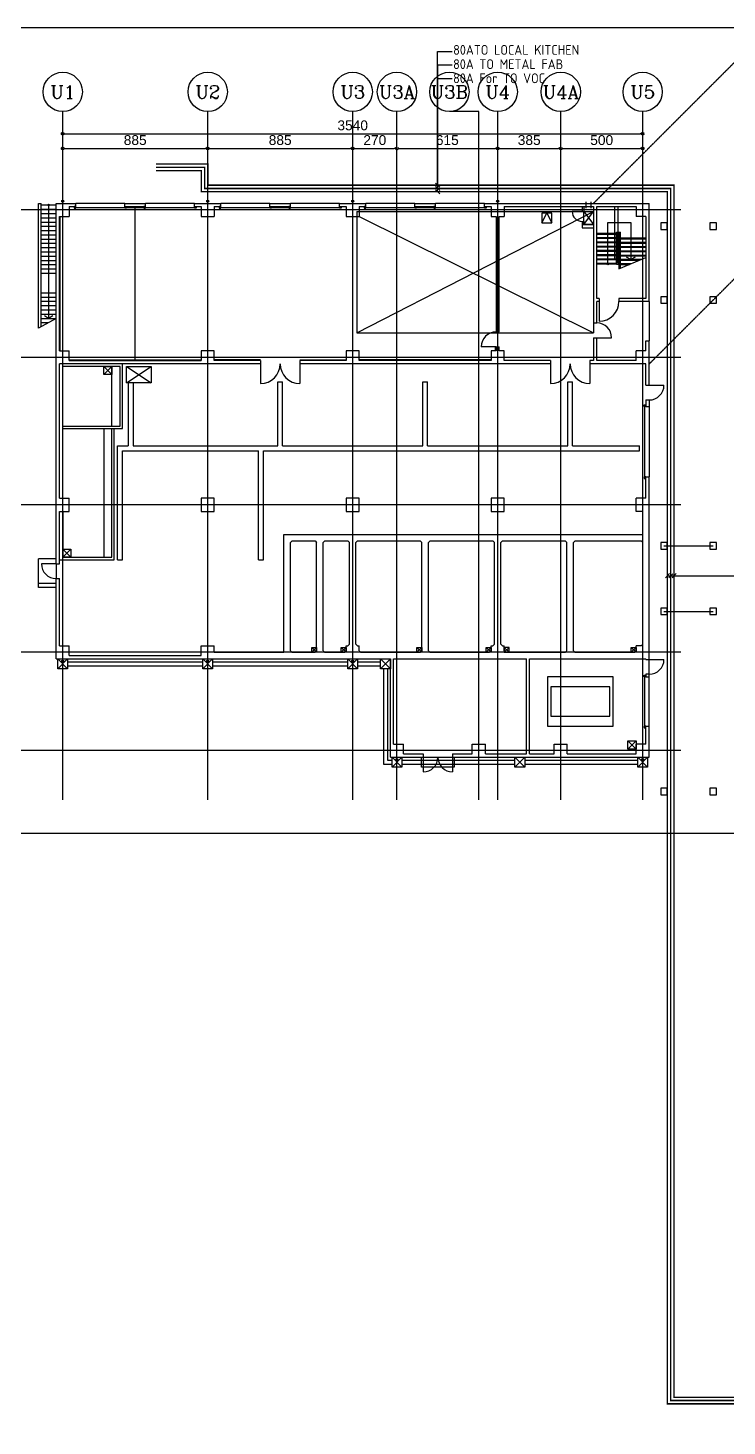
# Model space of a CAD drawing. Header units: millimetres. Extents: x -21841 to 195597, y -1659 to 112111.
# Drawn here: x -5372 to -1105, y 9328 to 17860 of the extents above; entities that cross this region are included whole.
import ezdxf
from ezdxf.enums import TextEntityAlignment as Align

# ---------------------------------------------------------------- set-up
doc = ezdxf.new("R2010")
doc.units = ezdxf.units.MM
doc.linetypes.add('X-CUB1-L10$0$COL-CEN-LIN', pattern=[3.25, 2.5, -0.25, 0.25, -0.25])
doc.linetypes.add('X-CUB1-L10$0$HIDDEN', pattern=[0.4, 0.3, -0.1])
for name, color, linetype in [('0-FMCS', 6, 'Continuous'), ('188K-SM-07-F10-MECH-Nature Gas-Y2257103$0$0-NG', 1, 'Continuous'), ('188K-SM-07-F10-MECH-Nature Gas-Y2257103$0$PV-TXT', 7, 'Continuous'), ('X-CUB1-L10$0$0-MC', 8, 'Continuous'), ('X-CUB1-L10$0$0-NC', 8, 'Continuous'), ('X-CUB1-L10$0$A-BLOCK', 8, 'Continuous'), ('X-CUB1-L10$0$ASP_8', 8, 'Continuous'), ('X-CUB1-L10$0$CCL', 8, 'X-CUB1-L10$0$COL-CEN-LIN'), ('X-CUB1-L10$0$HID(UP)', 8, 'X-CUB1-L10$0$HIDDEN')]:
    doc.layers.add(name, color=color, linetype=linetype)
doc.styles.add('188K-SM-07-F10-MECH-Nature Gas-Y2257103$0$Standard', font='arial.ttf')
doc.styles.add('188K-SM-07-F10-MECH-Nature Gas-Y2257103$0$XFM7P20PV-200K$0$aa-txt', font='isocp.shx', dxfattribs={"bigfont": 'chineset'})
doc.styles.add('X-CUB1-L10$0$COL-NUM', font='romanc')
doc.styles.add('X-CUB1-L10$0$DIM', font='', dxfattribs={"width": 0.8})
doc.styles.add('X-CUB1-L10$0$Gen-Text', font='arial.ttf', dxfattribs={"height": 2.5})
doc.styles.get('X-CUB1-L10$0$DIM').set_extended_font_data('MingLiU')
doc.dimstyles.new('188K-SM-07-F10-MECH-Nature Gas-Y2257103$0$ISO-25', dxfattribs={"dimtxt": 2.5, "dimasz": 2.5, "dimexe": 1.25, "dimexo": 0.625, "dimtad": 1, "dimtxsty": '188K-SM-07-F10-MECH-Nature Gas-Y2257103$0$Standard', "dimcen": 2.5, "dimadec": 0, "dimazin": 0, "dimtfac": 1, "dimtmove": 0, "dimatfit": 3, "dimfxl": 1, "dimarcsym": 0})
doc.dimstyles.new('X-CUB1-L10$0$CIRL', dxfattribs={"dimtxt": 50, "dimasz": 25, "dimexe": 16, "dimexo": 0, "dimgap": 6, "dimtad": 1, "dimdsep": 46, "dimtxsty": 'X-CUB1-L10$0$DIM', "dimblk": 'X-CUB1-L10$0$_DotBlank', "dimcen": 10, "dimdle": 16, "dimclrd": 256, "dimclre": 256, "dimclrt": 6, "dimadec": 0, "dimazin": 0, "dimtfac": 1, "dimtix": 1, "dimtmove": 2, "dimatfit": 3, "dimldrblk": 'X-CUB1-L10$0$ARROW', "dimfxl": 1, "dimtolj": 1, "dimtzin": 0, "dimarcsym": 0})

# ---------------------------------------------------------------- blocks, each defined once
blk = doc.blocks.new('188K-SM-07-F10-MECH-Nature Gas-Y2257103$0$_Oblique')
at = {"color": 0, "linetype": 'ByBlock', "lineweight": -2}
blk.add_line((-0.5, -0.5), (0.5, 0.5), dxfattribs=at)
blk = doc.blocks.new('X-CUB1-L10$0$cn-y')
at = {"layer": 'X-CUB1-L10$0$0-MC'}
blk.add_circle((-50, 0), 50, dxfattribs=at)
at = {"layer": 'X-CUB1-L10$0$0-NC', "style": 'X-CUB1-L10$0$COL-NUM'}
blk.add_attdef('GRID-Y', text='', height=50, dxfattribs=at).set_placement((-50, 0), align=Align.MIDDLE_CENTER)
blk = doc.blocks.new('X-CUB1-L10$0$_DotBlank')
at = {"color": 0, "linetype": 'ByBlock', "lineweight": -2}
blk.add_line((-0.5, 0), (-1, 0), dxfattribs=at)
blk.add_circle((0, 0), 0.5, dxfattribs=at)
blk = doc.blocks.new('*D716')
at = {"layer": 'DEFPOINTS', "color": 0, "transparency": 16777216}
for p in [(-1552.9, 17215), (-5092.9, 17125), (-1552.9, 17125)]:
    blk.add_point(p, dxfattribs=at)
at = {"layer": 'X-CUB1-L10$0$CCL', "lineweight": -2, "transparency": 16777216}
for p, q in [((-5092.9, 17125), (-5092.9, 17235)), ((-1552.9, 17125), (-1552.9, 17235)), ((-5076.9, 17215), (-1568.9, 17215))]:
    blk.add_line(p, q, dxfattribs=at)
at = {"layer": 'X-CUB1-L10$0$CCL', "lineweight": -2, "transparency": 16777216, "xscale": 16, "yscale": 16, "zscale": 16, "rotation": 180}
blk.add_blockref('X-CUB1-L10$0$_DotBlank', (-5092.9, 17215), dxfattribs=at)
at = {"layer": 'X-CUB1-L10$0$CCL', "lineweight": -2, "transparency": 16777216, "xscale": 16, "yscale": 16, "zscale": 16}
blk.add_blockref('X-CUB1-L10$0$_DotBlank', (-1552.9, 17215), dxfattribs=at)
at = {"layer": 'X-CUB1-L10$0$CCL', "color": 6, "transparency": 16777216, "insert": (-3322.9, 17265.7), "char_height": 2.5, "attachment_point": 5, "style": 'X-CUB1-L10$0$Gen-Text'}
blk.add_mtext('\\A1;{\\H24x;3540}', dxfattribs=at)
blk = doc.blocks.new('X-CUB1-L10$0$ARROW')
at = {"color": 3}
blk.add_solid([(0, 0), (-2.4, -0.4), (-2.4, 0.4)], dxfattribs=at)
blk = doc.blocks.new('*D717')
at = {"layer": 'DEFPOINTS', "color": 0, "transparency": 16777216}
for p in [(-4207.9, 17125), (-5092.9, 17035), (-4207.9, 17035)]:
    blk.add_point(p, dxfattribs=at)
at = {"layer": 'X-CUB1-L10$0$CCL', "lineweight": -2, "transparency": 16777216}
for p, q in [((-5092.9, 17035), (-5092.9, 17145)), ((-5076.9, 17125), (-4223.9, 17125)), ((-4207.9, 17035), (-4207.9, 17145))]:
    blk.add_line(p, q, dxfattribs=at)
at = {"layer": 'X-CUB1-L10$0$CCL', "lineweight": -2, "transparency": 16777216, "xscale": 16, "yscale": 16, "zscale": 16, "rotation": 180}
blk.add_blockref('X-CUB1-L10$0$_DotBlank', (-5092.9, 17125), dxfattribs=at)
at = {"layer": 'X-CUB1-L10$0$CCL', "lineweight": -2, "transparency": 16777216, "xscale": 16, "yscale": 16, "zscale": 16}
blk.add_blockref('X-CUB1-L10$0$_DotBlank', (-4207.9, 17125), dxfattribs=at)
at = {"layer": 'X-CUB1-L10$0$CCL', "color": 6, "transparency": 16777216, "insert": (-4650.4, 17175.6), "char_height": 2.5, "attachment_point": 5, "style": 'X-CUB1-L10$0$Gen-Text'}
blk.add_mtext('\\A1;{\\H24x;885}', dxfattribs=at)
blk = doc.blocks.new('*D718')
at = {"layer": 'DEFPOINTS', "color": 0, "transparency": 16777216}
for p in [(-3322.9, 17125), (-4207.9, 17035), (-3322.9, 17035)]:
    blk.add_point(p, dxfattribs=at)
at = {"layer": 'X-CUB1-L10$0$CCL', "lineweight": -2, "transparency": 16777216}
for p, q in [((-4207.9, 17035), (-4207.9, 17145)), ((-4191.9, 17125), (-3338.9, 17125)), ((-3322.9, 17035), (-3322.9, 17145))]:
    blk.add_line(p, q, dxfattribs=at)
at = {"layer": 'X-CUB1-L10$0$CCL', "lineweight": -2, "transparency": 16777216, "xscale": 16, "yscale": 16, "zscale": 16, "rotation": 180}
blk.add_blockref('X-CUB1-L10$0$_DotBlank', (-4207.9, 17125), dxfattribs=at)
at = {"layer": 'X-CUB1-L10$0$CCL', "lineweight": -2, "transparency": 16777216, "xscale": 16, "yscale": 16, "zscale": 16}
blk.add_blockref('X-CUB1-L10$0$_DotBlank', (-3322.9, 17125), dxfattribs=at)
at = {"layer": 'X-CUB1-L10$0$CCL', "color": 6, "transparency": 16777216, "insert": (-3765.4, 17175.6), "char_height": 2.5, "attachment_point": 5, "style": 'X-CUB1-L10$0$Gen-Text'}
blk.add_mtext('\\A1;{\\H24x;885}', dxfattribs=at)
blk = doc.blocks.new('*D719')
at = {"layer": 'DEFPOINTS', "color": 0, "transparency": 16777216}
for p in [(-3052.9, 17125), (-3322.9, 17035), (-3052.9, 17035)]:
    blk.add_point(p, dxfattribs=at)
at = {"layer": 'X-CUB1-L10$0$CCL', "lineweight": -2, "transparency": 16777216}
for p, q in [((-3322.9, 17035), (-3322.9, 17145)), ((-3306.9, 17125), (-3068.9, 17125)), ((-3052.9, 17035), (-3052.9, 17145))]:
    blk.add_line(p, q, dxfattribs=at)
at = {"layer": 'X-CUB1-L10$0$CCL', "lineweight": -2, "transparency": 16777216, "xscale": 16, "yscale": 16, "zscale": 16, "rotation": 180}
blk.add_blockref('X-CUB1-L10$0$_DotBlank', (-3322.9, 17125), dxfattribs=at)
at = {"layer": 'X-CUB1-L10$0$CCL', "lineweight": -2, "transparency": 16777216, "xscale": 16, "yscale": 16, "zscale": 16}
blk.add_blockref('X-CUB1-L10$0$_DotBlank', (-3052.9, 17125), dxfattribs=at)
at = {"layer": 'X-CUB1-L10$0$CCL', "color": 6, "transparency": 16777216, "insert": (-3187.9, 17175.6), "char_height": 2.5, "attachment_point": 5, "style": 'X-CUB1-L10$0$Gen-Text'}
blk.add_mtext('\\A1;{\\H24x;270}', dxfattribs=at)
blk = doc.blocks.new('*D720')
at = {"layer": 'DEFPOINTS', "color": 0, "transparency": 16777216}
for p in [(-2052.9, 17125), (-2437.9, 17035), (-2052.9, 17035)]:
    blk.add_point(p, dxfattribs=at)
at = {"layer": 'X-CUB1-L10$0$CCL', "lineweight": -2, "transparency": 16777216}
for p, q in [((-2437.9, 17035), (-2437.9, 17145)), ((-2421.9, 17125), (-2068.9, 17125)), ((-2052.9, 17035), (-2052.9, 17145))]:
    blk.add_line(p, q, dxfattribs=at)
at = {"layer": 'X-CUB1-L10$0$CCL', "lineweight": -2, "transparency": 16777216, "xscale": 16, "yscale": 16, "zscale": 16, "rotation": 180}
blk.add_blockref('X-CUB1-L10$0$_DotBlank', (-2437.9, 17125), dxfattribs=at)
at = {"layer": 'X-CUB1-L10$0$CCL', "lineweight": -2, "transparency": 16777216, "xscale": 16, "yscale": 16, "zscale": 16}
blk.add_blockref('X-CUB1-L10$0$_DotBlank', (-2052.9, 17125), dxfattribs=at)
at = {"layer": 'X-CUB1-L10$0$CCL', "color": 6, "transparency": 16777216, "insert": (-2245.4, 17175.7), "char_height": 2.5, "attachment_point": 5, "style": 'X-CUB1-L10$0$Gen-Text'}
blk.add_mtext('\\A1;{\\H24x;385}', dxfattribs=at)
blk = doc.blocks.new('*D721')
at = {"layer": 'DEFPOINTS', "color": 0, "transparency": 16777216}
for p in [(-2437.9, 17125), (-3052.9, 17035), (-2437.9, 17035)]:
    blk.add_point(p, dxfattribs=at)
at = {"layer": 'X-CUB1-L10$0$CCL', "lineweight": -2, "transparency": 16777216}
for p, q in [((-3052.9, 17035), (-3052.9, 17145)), ((-3036.9, 17125), (-2453.9, 17125)), ((-2437.9, 17035), (-2437.9, 17145))]:
    blk.add_line(p, q, dxfattribs=at)
at = {"layer": 'X-CUB1-L10$0$CCL', "lineweight": -2, "transparency": 16777216, "xscale": 16, "yscale": 16, "zscale": 16, "rotation": 180}
blk.add_blockref('X-CUB1-L10$0$_DotBlank', (-3052.9, 17125), dxfattribs=at)
at = {"layer": 'X-CUB1-L10$0$CCL', "lineweight": -2, "transparency": 16777216, "xscale": 16, "yscale": 16, "zscale": 16}
blk.add_blockref('X-CUB1-L10$0$_DotBlank', (-2437.9, 17125), dxfattribs=at)
at = {"layer": 'X-CUB1-L10$0$CCL', "color": 6, "transparency": 16777216, "insert": (-2745.4, 17175.6), "char_height": 2.5, "attachment_point": 5, "style": 'X-CUB1-L10$0$Gen-Text'}
blk.add_mtext('\\A1;{\\H24x;615}', dxfattribs=at)
blk = doc.blocks.new('*D722')
at = {"layer": 'DEFPOINTS', "color": 0, "transparency": 16777216}
for p in [(-1552.9, 17125), (-2052.9, 17035), (-1552.9, 17035)]:
    blk.add_point(p, dxfattribs=at)
at = {"layer": 'X-CUB1-L10$0$CCL', "lineweight": -2, "transparency": 16777216}
for p, q in [((-2052.9, 17035), (-2052.9, 17145)), ((-2036.9, 17125), (-1568.9, 17125)), ((-1552.9, 17035), (-1552.9, 17145))]:
    blk.add_line(p, q, dxfattribs=at)
at = {"layer": 'X-CUB1-L10$0$CCL', "lineweight": -2, "transparency": 16777216, "xscale": 16, "yscale": 16, "zscale": 16, "rotation": 180}
blk.add_blockref('X-CUB1-L10$0$_DotBlank', (-2052.9, 17125), dxfattribs=at)
at = {"layer": 'X-CUB1-L10$0$CCL', "lineweight": -2, "transparency": 16777216, "xscale": 16, "yscale": 16, "zscale": 16}
blk.add_blockref('X-CUB1-L10$0$_DotBlank', (-1552.9, 17125), dxfattribs=at)
at = {"layer": 'X-CUB1-L10$0$CCL', "color": 6, "transparency": 16777216, "insert": (-1802.9, 17175.6), "char_height": 2.5, "attachment_point": 5, "style": 'X-CUB1-L10$0$Gen-Text'}
blk.add_mtext('\\A1;{\\H24x;500}', dxfattribs=at)
blk = doc.blocks.new('188K-SM-07-F10-MECH-Nature Gas-Y2257103')
at = {"layer": '188K-SM-07-F10-MECH-Nature Gas-Y2257103$0$0-NG', "const_width": 8.9}
for points in [[(-4590.6, 17029.9), (-4273.3, 17029.9), (-4273.3, 16900.9), (-1428.9, 16900.9), (-1428.9, 9504), (6264.9, 9504)], [(-4590.6, 17009.9), (-4293.3, 17009.9), (-4293.3, 16880.9), (-1448.9, 16880.9), (-1448.9, 9484), (6328, 9484), (6328, 8894.8)], [(-4590.6, 16989.9), (-4313.3, 16989.9), (-4313.3, 16860.9), (-1468.9, 16860.9), (-1468.9, 9464), (6264.9, 9464), (6264.9, 9162)]]:
    blk.add_lwpolyline(points, dxfattribs=at)
at = {"layer": '188K-SM-07-F10-MECH-Nature Gas-Y2257103$0$PV-TXT', "extrusion": (0, 0, -1), "style": '188K-SM-07-F10-MECH-Nature Gas-Y2257103$0$XFM7P20PV-200K$0$aa-txt', "text_generation_flag": 2}
for s, p in [('80ATO LOCAL KITCHEN', (2776.7, 17696.4)), ('80A TO METAL FAB', (2777, 17609.3)), ('80A For TO VOC', (2777, 17523.2))]:
    blk.add_text(s, height=60, dxfattribs=at).set_placement(p)
at = {"layer": '188K-SM-07-F10-MECH-Nature Gas-Y2257103$0$PV-TXT'}
for points in [[(-2871.5, 16900.9), (-2871.5, 17716.4), (-2782.7, 17716.4)], [(-2871.1, 16880.9), (-2871.1, 17634.4), (-2782.3, 17634.4)], [(-2871.5, 16860.9), (-2871.5, 17552.5), (-2782.7, 17552.5)], [(-1467.8, 14517.6), (-776.3, 14517.6), (-776.3, 14428.8)], [(-1447.8, 14517.2), (-694.3, 14517.2), (-694.3, 14428.4)], [(-1427.8, 14517.6), (-612.4, 14517.6), (-612.4, 14428.8)]]:
    blk.add_leader(points, dimstyle='188K-SM-07-F10-MECH-Nature Gas-Y2257103$0$ISO-25', override={"dimscale": 10, "dimgap": 0.625, "dimtad": 0, "dimldrblk": '188K-SM-07-F10-MECH-Nature Gas-Y2257103$0$_Oblique'}, dxfattribs=at)
blk = doc.blocks.new('X-CUB1-L10$0$A$C32401dd3')
at = {"layer": 'X-CUB1-L10$0$CCL'}
for p, q in [((-3772.898, -300), (-3772.898, 3900)), ((-2887.898, -300), (-2887.898, 3900)), ((-2002.898, -300), (-2002.898, 3900)), ((-1732.898, -300), (-1732.898, 3900)), ((-1232.898, 3900), (-1412.898, 3900)), ((-1232.898, -300), (-1232.898, 3900)), ((-1117.898, -300), (-1117.898, 3900)), ((-732.898, -300), (-732.898, 3900)), ((-232.898, -300), (-232.898, 3900)), ((0, 3300), (-4440, 3300)), ((0, 2400), (-4440, 2400)), ((0, 1500), (-4440, 1500)), ((0, 600), (-4440, 600)), ((0, 0), (-4440, 0))]:
    blk.add_line(p, q, dxfattribs=at)
at = {"layer": 'X-CUB1-L10$0$A-BLOCK'}
ref = blk.add_blockref('X-CUB1-L10$0$cn-y', (-3652.898, 4020), dxfattribs=dict(at, xscale=2.399999999999997, yscale=2.399999999999997, zscale=2.399999999999997))
ref.add_attrib('GRID-Y', 'U1', dxfattribs={"layer": 'X-CUB1-L10$0$0-NC', "height": 80, "style": 'X-CUB1-L10$0$COL-NUM'}).set_placement((-3772.898, 4020), align=Align.MIDDLE_CENTER)
ref = blk.add_blockref('X-CUB1-L10$0$cn-y', (-2767.898, 4020), dxfattribs=dict(at, xscale=2.399999999999997, yscale=2.399999999999997, zscale=2.399999999999997))
ref.add_attrib('GRID-Y', 'U2', dxfattribs={"layer": 'X-CUB1-L10$0$0-NC', "height": 80, "style": 'X-CUB1-L10$0$COL-NUM'}).set_placement((-2887.898, 4020), align=Align.MIDDLE_CENTER)
ref = blk.add_blockref('X-CUB1-L10$0$cn-y', (-1882.898, 4020), dxfattribs=dict(at, xscale=2.399999999999997, yscale=2.399999999999997, zscale=2.399999999999997))
ref.add_attrib('GRID-Y', 'U3', dxfattribs={"layer": 'X-CUB1-L10$0$0-NC', "height": 80, "style": 'X-CUB1-L10$0$COL-NUM'}).set_placement((-2002.898, 4020), align=Align.MIDDLE_CENTER)
ref = blk.add_blockref('X-CUB1-L10$0$cn-y', (-1612.898, 4020), dxfattribs=dict(at, xscale=2.399999999999997, yscale=2.399999999999997, zscale=2.399999999999997))
ref.add_attrib('GRID-Y', 'U3A', dxfattribs={"layer": 'X-CUB1-L10$0$0-NC', "height": 80, "style": 'X-CUB1-L10$0$COL-NUM'}).set_placement((-1732.898, 4020), align=Align.MIDDLE_CENTER)
ref = blk.add_blockref('X-CUB1-L10$0$cn-y', (-1292.898, 4020), dxfattribs=dict(at, xscale=2.399999999999997, yscale=2.399999999999997, zscale=2.399999999999997))
ref.add_attrib('GRID-Y', 'U3B', dxfattribs={"layer": 'X-CUB1-L10$0$0-NC', "height": 80, "style": 'X-CUB1-L10$0$COL-NUM'}).set_placement((-1412.898, 4020), align=Align.MIDDLE_CENTER)
ref = blk.add_blockref('X-CUB1-L10$0$cn-y', (-997.898, 4020), dxfattribs=dict(at, xscale=2.399999999999997, yscale=2.399999999999997, zscale=2.399999999999997))
ref.add_attrib('GRID-Y', 'U4', dxfattribs={"layer": 'X-CUB1-L10$0$0-NC', "height": 80, "style": 'X-CUB1-L10$0$COL-NUM'}).set_placement((-1117.898, 4020), align=Align.MIDDLE_CENTER)
ref = blk.add_blockref('X-CUB1-L10$0$cn-y', (-612.898, 4020), dxfattribs=dict(at, xscale=2.399999999999997, yscale=2.399999999999997, zscale=2.399999999999997))
ref.add_attrib('GRID-Y', 'U4A', dxfattribs={"layer": 'X-CUB1-L10$0$0-NC', "height": 80, "style": 'X-CUB1-L10$0$COL-NUM'}).set_placement((-732.898, 4020), align=Align.MIDDLE_CENTER)
ref = blk.add_blockref('X-CUB1-L10$0$cn-y', (-112.898, 4020), dxfattribs=dict(at, xscale=2.399999999999997, yscale=2.399999999999997, zscale=2.399999999999997))
ref.add_attrib('GRID-Y', 'U5', dxfattribs={"layer": 'X-CUB1-L10$0$0-NC', "height": 80, "style": 'X-CUB1-L10$0$COL-NUM'}).set_placement((-232.898, 4020), align=Align.MIDDLE_CENTER)
at = {"layer": 'X-CUB1-L10$0$CCL'}
for base, p1, p2, picture, middle in [((-232.898, 3765), (-3772.898, 3675), (-232.898, 3675), '*D716', (-2002.898, 3815.655)), ((-2887.898, 3675), (-3772.898, 3585), (-2887.898, 3585), '*D717', (-3330.398, 3725.634)), ((-2002.898, 3675), (-2887.898, 3585), (-2002.898, 3585), '*D718', (-2445.398, 3725.634)), ((-1732.898, 3675), (-2002.898, 3585), (-1732.898, 3585), '*D719', (-1867.898, 3725.634)), ((-1117.898, 3675), (-1732.898, 3585), (-1117.898, 3585), '*D721', (-1425.398, 3725.634)), ((-732.898, 3675), (-1117.898, 3585), (-732.898, 3585), '*D720', (-925.398, 3725.655)), ((-232.898, 3675), (-732.898, 3585), (-232.898, 3585), '*D722', (-482.898, 3725.634))]:
    dim = blk.add_linear_dim(base=base, p1=p1, p2=p2, text='{\\H24x;<>}', dimstyle='X-CUB1-L10$0$CIRL', override={"dimtxt": 60, "dimasz": 16, "dimexe": 20, "dimgap": 20, "dimtxsty": 'X-CUB1-L10$0$Gen-Text'}, dxfattribs=at)
    dim.commit()
    dim.dimension.update_dxf_attribs({"geometry": picture, "text_midpoint": middle, "insert": (1320, -13450)})
blk = doc.blocks.new('X-CUB1-L10')
at = {"layer": 'DEFPOINTS'}
blk.add_lwpolyline([(-369.1, 17860.2), (-6613.9, 17860.2), (-6613.9, 12945.5), (-369.1, 12945.5)], close=True, dxfattribs=at)
at = {"layer": 'X-CUB1-L10$0$ASP_8'}
for p, q in [((-5307, 16027.5), (-5307, 16790)), ((-5307, 16790), (-5292, 16790)), ((-5292, 16036), (-5292, 16790)), ((-5292, 16780), (-5200, 16780)), ((-5292, 16754), (-5200, 16754)), ((-5292, 16728), (-5200, 16728)), ((-5246, 16780), (-5246, 16088)), ((-5200, 14590), (-5200, 16790)), ((-5200, 16790), (-5080, 16790)), ((-5120, 16770), (-5080, 16770)), ((-5120, 16770), (-5120, 16710)), ((-4780, 16790), (-5080, 16790)), ((-5080, 16770), (-5080, 16790)), ((-4780, 16762.5), (-5080, 16762.5)), ((-4780, 16770), (-4780, 16790)), ((-4780, 16790), (-4655, 16790)), ((-4780, 16770), (-4655, 16770)), ((-4770, 16765), (-4665, 16765)), ((-4717.5, 15830), (-4717.5, 16770)), ((-4355, 16790), (-4655, 16790)), ((-4655, 16770), (-4655, 16790)), ((-4355, 16762.5), (-4655, 16762.5)), ((-4355, 16790), (-4195, 16790)), ((-4355, 16770), (-4355, 16790)), ((-4355, 16770), (-4315, 16770)), ((-4315, 16770), (-4315, 16710)), ((-4235, 16770), (-4235, 16710)), ((-4235, 16770), (-4195, 16770)), ((-3895, 16790), (-4195, 16790)), ((-4195, 16770), (-4195, 16790)), ((-3895, 16762.5), (-4195, 16762.5)), ((-3895, 16790), (-3770, 16790)), ((-3895, 16770), (-3895, 16790)), ((-3895, 16770), (-3770, 16770)), ((-3885, 16765), (-3780, 16765)), ((-3470, 16790), (-3770, 16790)), ((-3770, 16770), (-3770, 16790)), ((-3470, 16762.5), (-3770, 16762.5)), ((-3470, 16770), (-3470, 16790)), ((-3470, 16790), (-3310, 16790)), ((-3470, 16770), (-3430, 16770)), ((-3430, 16770), (-3430, 16710)), ((-3365, 16000), (-1920, 16740)), ((-3365, 16740), (-3365, 16000)), ((-3365, 16740), (-1920, 16740)), ((-3350, 16770), (-3350, 16710)), ((-3350, 16770), (-3310, 16770)), ((-3010, 16790), (-3310, 16790)), ((-3310, 16770), (-3310, 16790)), ((-3010, 16762.5), (-3310, 16762.5)), ((-3010, 16790), (-2885, 16790)), ((-3010, 16770), (-3010, 16790)), ((-3010, 16770), (-2885, 16770)), ((-3000, 16765), (-2895, 16765)), ((-2585, 16790), (-2885, 16790)), ((-2885, 16770), (-2885, 16790)), ((-2585, 16762.5), (-2885, 16762.5)), ((-2585, 16790), (-1580, 16790)), ((-2585, 16770), (-2585, 16790)), ((-2585, 16770), (-2545, 16770)), ((-2545, 16770), (-2545, 16710)), ((-2465, 16770), (-1920, 16770)), ((-2465, 16770), (-2465, 16710)), ((-1990, 16740), (-2050, 16740)), ((-1990, 16770), (-1990, 16740)), ((-1990, 16740), (-1980, 16740)), ((-1980, 16770), (-1980, 16740)), ((-1980, 16660), (-1920, 16740)), ((-1980, 16740), (-1920, 16660)), ((-1965, 16760), (-1965, 16800)), ((-1935, 16760), (-1935, 16800)), ((-1920, 16770), (-1920, 16060)), ((-1920, 16740), (-1920, 16000)), ((-1900, 16210), (-1900, 16770)), ((-1900, 16770), (-1660, 16770)), ((-1790.5, 16446.5), (-1790.5, 16770)), ((-1770.5, 16605), (-1770.5, 16770)), ((-1660, 16770), (-1660, 16710)), ((-1580, 16190), (-1580, 16790)), ((-5292, 16702), (-5200, 16702)), ((-5292, 16676), (-5200, 16676)), ((-5292, 16650), (-5200, 16650)), ((-5180, 15890), (-5180, 16710)), ((-5180, 16710), (-5120, 16710)), ((-5175, 15890), (-5175, 16710)), ((-4315, 16710), (-4235, 16710)), ((-3430, 16710), (-3350, 16710)), ((-3390, 15950), (-3390, 16710)), ((-3350, 16710), (-1920, 16000)), ((-2545, 16710), (-2515, 16710)), ((-2515, 16710), (-2515, 16005)), ((-2495, 16005), (-2495, 16710)), ((-2495, 16710), (-2465, 16710)), ((-1990, 16680), (-1980, 16680)), ((-1990, 16680), (-1990, 16660)), ((-1990, 16660), (-1920, 16660)), ((-1990, 16660), (-1990, 16640)), ((-1990, 16640), (-1920, 16640)), ((-1980, 16680), (-1980, 16660)), ((-1833, 16420.5), (-1833, 16672.5)), ((-1833, 16672.5), (-1692, 16672.5)), ((-1692, 16672.5), (-1692, 16446.5)), ((-1600, 16710), (-1660, 16710)), ((-1600, 16710), (-1600, 16210)), ((-5292, 16624), (-5200, 16624)), ((-5292, 16598), (-5200, 16598)), ((-5292, 16572), (-5200, 16572)), ((-1900, 16607.5), (-1780.5, 16607.5)), ((-1900, 16602.5), (-1780.5, 16602.5)), ((-1900, 16581.5), (-1780.5, 16581.5)), ((-1900, 16576.5), (-1780.5, 16576.5)), ((-1900, 16555.5), (-1780.5, 16555.5)), ((-1780.5, 16419.5), (-1780.5, 16615)), ((-1780.5, 16615), (-1754.5, 16615)), ((-1778, 16601.5), (-1780.5, 16601.5)), ((-1778, 16575.5), (-1780.5, 16575.5)), ((-1778, 16431), (-1778, 16612.5)), ((-1778, 16612.5), (-1757, 16612.5)), ((-1773, 16431), (-1773, 16607.5)), ((-1773, 16607.5), (-1762, 16607.5)), ((-1773, 16601.5), (-1770.5, 16601.5)), ((-1773, 16575.5), (-1770.5, 16575.5)), ((-1770.5, 16419.5), (-1770.5, 16605)), ((-1770.5, 16605), (-1764.5, 16605)), ((-1764.5, 16605), (-1764.5, 16390.1)), ((-1762, 16577.5), (-1764.5, 16577.5)), ((-1762, 16607.5), (-1762, 16391.2)), ((-1757, 16612.5), (-1757, 16393.4)), ((-1757, 16577.5), (-1754.5, 16577.5)), ((-1754.5, 16394.5), (-1754.5, 16615)), ((-1600, 16576.5), (-1754.5, 16576.5)), ((-1600, 16571.5), (-1754.5, 16571.5)), ((-5292, 16546), (-5200, 16546)), ((-5292, 16520), (-5200, 16520)), ((-5292, 16494), (-5200, 16494)), ((-5292, 16468), (-5200, 16468)), ((-1900, 16550.5), (-1780.5, 16550.5)), ((-1900, 16529.5), (-1780.5, 16529.5)), ((-1900, 16524.5), (-1780.5, 16524.5)), ((-1900, 16503.5), (-1780.5, 16503.5)), ((-1900, 16498.5), (-1780.5, 16498.5)), ((-1900, 16477.5), (-1780.5, 16477.5)), ((-1900, 16472.5), (-1780.5, 16472.5)), ((-1778, 16549.5), (-1780.5, 16549.5)), ((-1778, 16523.5), (-1780.5, 16523.5)), ((-1778, 16497.5), (-1780.5, 16497.5)), ((-1778, 16471.5), (-1780.5, 16471.5)), ((-1773, 16549.5), (-1770.5, 16549.5)), ((-1773, 16523.5), (-1770.5, 16523.5)), ((-1773, 16497.5), (-1770.5, 16497.5)), ((-1773, 16471.5), (-1770.5, 16471.5)), ((-1762, 16551.5), (-1764.5, 16551.5)), ((-1762, 16525.5), (-1764.5, 16525.5)), ((-1762, 16499.5), (-1764.5, 16499.5)), ((-1757, 16551.5), (-1754.5, 16551.5)), ((-1757, 16525.5), (-1754.5, 16525.5)), ((-1757, 16499.5), (-1754.5, 16499.5)), ((-1600, 16550.5), (-1754.5, 16550.5)), ((-1600, 16545.5), (-1754.5, 16545.5)), ((-1600, 16524.5), (-1754.5, 16524.5)), ((-1600, 16519.5), (-1754.5, 16519.5)), ((-1600, 16498.5), (-1754.5, 16498.5)), ((-1600, 16493.5), (-1754.5, 16493.5)), ((-1600, 16472.5), (-1754.5, 16472.5)), ((-1600, 16467.5), (-1754.5, 16467.5)), ((-5292, 16442), (-5200, 16442)), ((-5292, 16416), (-5200, 16416)), ((-5292, 16390), (-5200, 16390)), ((-1900, 16451.5), (-1780.5, 16451.5)), ((-1900, 16446.5), (-1780.5, 16446.5)), ((-1900, 16425.5), (-1780.5, 16425.5)), ((-1900, 16420.5), (-1780.5, 16420.5)), ((-1778, 16445.5), (-1780.5, 16445.5)), ((-1780.5, 16419.5), (-1770.5, 16419.5)), ((-1778, 16431), (-1773, 16431)), ((-1773, 16445.5), (-1770.5, 16445.5)), ((-1764.5, 16390.1), (-1600, 16459.6)), ((-1762, 16447.5), (-1764.5, 16447.5)), ((-1762, 16421.5), (-1764.5, 16421.5)), ((-1762, 16395.5), (-1764.5, 16395.5)), ((-1757, 16447.5), (-1754.5, 16447.5)), ((-1757, 16421.5), (-1754.5, 16421.5)), ((-1757, 16395.5), (-1754.5, 16395.5)), ((-1630, 16446.5), (-1754.5, 16446.5)), ((-1641.5, 16441.5), (-1754.5, 16441.5)), ((-1689.8, 16420.5), (-1754.5, 16420.5)), ((-1701.2, 16415.5), (-1754.5, 16415.5)), ((-5292, 16364), (-5200, 16364)), ((-5292, 16244), (-5200, 16244)), ((-5292, 16218), (-5200, 16218)), ((-5292, 16192), (-5200, 16192)), ((-5292, 16166), (-5200, 16166)), ((-5292, 16140), (-5200, 16140)), ((-1885, 16210), (-1900, 16210)), ((-1900, 16060), (-1900, 16190)), ((-1885, 16190), (-1900, 16190)), ((-1885, 16210), (-1885, 16190)), ((-1885, 16190), (-1885, 16070)), ((-1600, 16210), (-1765, 16210)), ((-1765, 16210), (-1765, 16190)), ((-1580, 16190), (-1765, 16190)), ((-1580, 16190), (-1580, 15950)), ((-5200, 16088), (-5307, 16027.5)), ((-5292, 16114), (-5200, 16114)), ((-5292, 16088), (-5200, 16088)), ((-5292, 16062), (-5246, 16062)), ((-1920, 16060), (-1900, 16060)), ((-3365, 16000), (-1920, 16000)), ((-2515, 16005), (-2495, 16005)), ((-1920, 15970), (-1920, 15830)), ((-1920, 15970), (-1900, 15970)), ((-1900, 15970), (-1810, 15970)), ((-1900, 15830), (-1900, 15970)), ((-5180, 15890), (-5120, 15890)), ((-5120, 15830), (-5120, 15890)), ((-4235, 15890), (-4315, 15890)), ((-4315, 15890), (-4315, 15830)), ((-4235, 15830), (-4235, 15890)), ((-3350, 15890), (-3430, 15890)), ((-3430, 15890), (-3430, 15830)), ((-3350, 15830), (-3350, 15890)), ((-2515, 15915), (-2605, 15915)), ((-2545, 15890), (-2545, 15830)), ((-2515, 15890), (-2545, 15890)), ((-2520, 15915), (-2520, 15890)), ((-2515, 15915), (-2515, 15890)), ((-2515, 15915), (-2495, 15915)), ((-2495, 15890), (-2495, 15915)), ((-2465, 15890), (-2495, 15890)), ((-2465, 15830), (-2465, 15890)), ((-1660, 15830), (-1660, 15890)), ((-1600, 15890), (-1660, 15890)), ((-1600, 15890), (-1600, 15950)), ((-1600, 15950), (-1580, 15950)), ((-1580, 15680), (-1580, 15950)), ((-3952.5, 15810), (-5180, 15810)), ((-5180, 14990), (-5180, 15810)), ((-5160, 14990), (-5160, 15795)), ((-4810, 15795), (-5160, 15795)), ((-5120, 15835), (-4315, 15835)), ((-5120, 15830), (-4315, 15830)), ((-4910, 15795), (-4860, 15745)), ((-4910, 15745), (-4860, 15795)), ((-4860, 15430), (-4860, 15795)), ((-4810, 15430), (-4810, 15795)), ((-4795, 15415), (-4795, 15810)), ((-4770, 15695), (-4620, 15795)), ((-4770, 15795), (-4620, 15695)), ((-3952.5, 15835), (-4235, 15835)), ((-3952.5, 15830), (-4235, 15830)), ((-3952.5, 15830), (-3952.5, 15810)), ((-3952.5, 15810), (-3952.5, 15690)), ((-3712.5, 15835), (-3430, 15835)), ((-3430, 15830), (-3712.5, 15830)), ((-3712.5, 15830), (-3712.5, 15810)), ((-2182.5, 15810), (-3712.5, 15810)), ((-3712.5, 15810), (-3712.5, 15690)), ((-2545, 15835), (-3350, 15835)), ((-2545, 15830), (-3350, 15830)), ((-2182.5, 15830), (-2465, 15830)), ((-2182.5, 15830), (-2182.5, 15810)), ((-2182.5, 15810), (-2182.5, 15690)), ((-1942.5, 15830), (-1942.5, 15810)), ((-1920, 15830), (-1942.5, 15830)), ((-1600, 15810), (-1942.5, 15810)), ((-1942.5, 15810), (-1942.5, 15690)), ((-1660, 15830), (-1900, 15830)), ((-1600, 15680), (-1600, 15810)), ((-3847.5, 15310), (-3847.5, 15700)), ((-3847.5, 15700), (-3817.5, 15700)), ((-3817.5, 15310), (-3817.5, 15700)), ((-2962.5, 15310), (-2962.5, 15700)), ((-2962.5, 15700), (-2932.5, 15700)), ((-2932.5, 15310), (-2932.5, 15700)), ((-2077.5, 15310), (-2077.5, 15700)), ((-2077.5, 15700), (-2047.5, 15700)), ((-2047.5, 15310), (-2047.5, 15700)), ((-4760, 15695), (-4760, 15310)), ((-4730, 15695), (-4730, 15310)), ((-1600, 15680), (-1600, 15684)), ((-1600, 15680), (-1580, 15680)), ((-1580, 15680), (-1490, 15680)), ((-1607.5, 15120), (-1607.5, 15550)), ((-1600, 15590), (-1600, 15550)), ((-1600, 15590), (-1580, 15590)), ((-1600, 15550), (-1580, 15550)), ((-1580, 15590), (-1580, 15550)), ((-1580, 15550), (-1580, 15120)), ((-5160, 15430), (-4810, 15430)), ((-5160, 15415), (-4795, 15415)), ((-4910, 15415), (-4910, 14630)), ((-4860, 14630), (-4860, 15415)), ((-4845, 14615), (-4845, 15415)), ((-4825, 14615), (-4825, 15310)), ((-4825, 15310), (-4760, 15310)), ((-4795, 15280), (-3965, 15280)), ((-4795, 14615), (-4795, 15280)), ((-4730, 15310), (-3847.5, 15310)), ((-3965, 14615), (-3965, 15280)), ((-3935, 14615), (-3935, 15280)), ((-3935, 15280), (-1640, 15280)), ((-3817.5, 15310), (-2962.5, 15310)), ((-2932.5, 15310), (-2077.5, 15310)), ((-2047.5, 15310), (-1640, 15310)), ((-1640, 15280), (-1640, 15310)), ((-1600, 14990), (-1600, 15120)), ((-1600, 15120), (-1580, 15120)), ((-1580, 14006), (-1580, 15120)), ((-5180, 14990), (-5120, 14990)), ((-5120, 14910), (-5120, 14990)), ((-1660, 14910), (-1660, 14990)), ((-1600, 14990), (-1660, 14990)), ((-5180, 14590), (-5180, 14910)), ((-5180, 14910), (-5120, 14910)), ((-5160, 14910), (-5160, 14630)), ((-1620, 14910), (-1660, 14910)), ((-1620, 14770), (-1620, 14910)), ((-3810, 14050), (-3810, 14770)), ((-3810, 14770), (-1620, 14770)), ((-5160, 14630), (-5110, 14680)), ((-5160, 14680), (-5110, 14630)), ((-3770, 14720), (-3760, 14730)), ((-3770, 14060), (-3770, 14720)), ((-3760, 14730), (-3620, 14730)), ((-3620, 14730), (-3610, 14720)), ((-3610, 14060), (-3610, 14720)), ((-3570, 14720), (-3560, 14730)), ((-3570, 14060), (-3570, 14720)), ((-3560, 14730), (-3420, 14730)), ((-3420, 14730), (-3410, 14720)), ((-3410, 14100), (-3410, 14720)), ((-3370, 14720), (-3360, 14730)), ((-3370, 14100), (-3370, 14720)), ((-3360, 14730), (-2977.5, 14730)), ((-2977.5, 14730), (-2967.5, 14720)), ((-2967.5, 14060), (-2967.5, 14720)), ((-2927.5, 14720), (-2917.5, 14730)), ((-2927.5, 14060), (-2927.5, 14720)), ((-2917.5, 14730), (-2535, 14730)), ((-2535, 14730), (-2525, 14720)), ((-2525, 14100), (-2525, 14720)), ((-2485, 14720), (-2475, 14730)), ((-2485, 14100), (-2485, 14720)), ((-2475, 14730), (-2092.5, 14730)), ((-2092.5, 14730), (-2082.5, 14720)), ((-2082.5, 14060), (-2082.5, 14720)), ((-2042.5, 14720), (-2032.5, 14730)), ((-2042.5, 14060), (-2042.5, 14720)), ((-2032.5, 14730), (-1630, 14730)), ((-1630, 14730), (-1620, 14720)), ((-1620, 14100), (-1620, 14720)), ((-1490, 14700), (-1190, 14700)), ((-5307, 14445), (-5307, 14620)), ((-5200, 14620), (-5307, 14620)), ((-5200, 14590), (-5290, 14590)), ((-5200, 14590), (-5200, 14500)), ((-5200, 14590), (-5180, 14590)), ((-5180, 14615), (-4845, 14615)), ((-5160, 14630), (-4860, 14630)), ((-4825, 14615), (-4795, 14615)), ((-3965, 14615), (-3935, 14615)), ((-5200, 14470), (-5307, 14470)), ((-5200, 14445), (-5307, 14445)), ((-5200, 14010), (-5200, 14500)), ((-5200, 14500), (-5180, 14500)), ((-5180, 14090), (-5180, 14500)), ((-1490, 14300), (-1190, 14300)), ((-5180, 14090), (-5120, 14090)), ((-5120, 14030), (-5120, 14090)), ((-4315, 14030), (-4315, 14090)), ((-4315, 14090), (-4235, 14090)), ((-4235, 14050), (-4235, 14090)), ((-3640, 14050), (-3610, 14080)), ((-3640, 14080), (-3610, 14050)), ((-3460, 14080), (-3430, 14050)), ((-3460, 14050), (-3430, 14080)), ((-3430, 14060), (-3430, 14090)), ((-3430, 14090), (-3420, 14090)), ((-3420, 14090), (-3410, 14100)), ((-3370, 14100), (-3360, 14090)), ((-3360, 14090), (-3350, 14090)), ((-3350, 14060), (-3350, 14090)), ((-2997.5, 14050), (-2967.5, 14080)), ((-2997.5, 14080), (-2967.5, 14050)), ((-2575, 14050), (-2545, 14080)), ((-2575, 14080), (-2545, 14050)), ((-2545, 14060), (-2545, 14090)), ((-2545, 14090), (-2535, 14090)), ((-2535, 14090), (-2525, 14100)), ((-2475, 14090), (-2485, 14100)), ((-2475, 14090), (-2465, 14090)), ((-2465, 14060), (-2465, 14090)), ((-2435, 14080), (-2465, 14050)), ((-2435, 14050), (-2465, 14080)), ((-1690, 14080), (-1660, 14050)), ((-1690, 14050), (-1660, 14080)), ((-1660, 14060), (-1660, 14090)), ((-1630, 14090), (-1660, 14090)), ((-1630, 14090), (-1620, 14100)), ((-5200, 14010), (-3160, 14010)), ((-5190, 13950), (-5130, 14010)), ((-5190, 14010), (-5130, 13950)), ((-5120, 14030), (-4315, 14030)), ((-4305, 14010), (-4245, 13950)), ((-4305, 13950), (-4245, 14010)), ((-4235, 14050), (-3810, 14050)), ((-3770, 14060), (-3760, 14050)), ((-3760, 14050), (-3620, 14050)), ((-3620, 14050), (-3610, 14060)), ((-3570, 14060), (-3560, 14050)), ((-3560, 14050), (-3440, 14050)), ((-3440, 14050), (-3430, 14060)), ((-3420, 14010), (-3360, 13950)), ((-3420, 13950), (-3360, 14010)), ((-3350, 14060), (-3340, 14050)), ((-3340, 14050), (-2977.5, 14050)), ((-3220, 14010), (-3160, 13950)), ((-3220, 13950), (-3160, 14010)), ((-3160, 13410), (-3160, 14010)), ((-3140, 14010), (-2330, 14010)), ((-3140, 13490), (-3140, 14010)), ((-2977.5, 14050), (-2967.5, 14060)), ((-2927.5, 14060), (-2917.5, 14050)), ((-2917.5, 14050), (-2555, 14050)), ((-2620, 13490), (-2620, 14010)), ((-2545, 14060), (-2555, 14050)), ((-2465, 14060), (-2455, 14050)), ((-2455, 14050), (-2092.5, 14050)), ((-2330, 13430), (-2330, 14010)), ((-2310, 13430), (-2310, 14010)), ((-2310, 14010), (-1600, 14010)), ((-2092.5, 14050), (-2082.5, 14060)), ((-2042.5, 14060), (-2032.5, 14050)), ((-2032.5, 14050), (-1670, 14050)), ((-1670, 14050), (-1660, 14060)), ((-1600, 14006), (-1600, 14010)), ((-1600, 14006), (-1580, 14006)), ((-1580, 14006), (-1490, 14006)), ((-1580, 13600), (-1580, 14006)), ((-5130, 13992), (-4305, 13992)), ((-5130, 13968), (-4305, 13968)), ((-4245, 13992), (-3420, 13992)), ((-4245, 13968), (-3420, 13968)), ((-3360, 13992), (-3220, 13992)), ((-3360, 13968), (-3220, 13968)), ((-3202, 13950), (-3202, 13368)), ((-3178, 13950), (-3178, 13392)), ((-1607.5, 13600), (-1607.5, 13900)), ((-1600, 13490), (-1600, 13600)), ((-1600, 13600), (-1580, 13600)), ((-1580, 13410), (-1580, 13600)), ((-3140, 13490), (-3080, 13490)), ((-3080, 13430), (-3080, 13490)), ((-2660, 13490), (-2580, 13490)), ((-2660, 13430), (-2660, 13490)), ((-2580, 13430), (-2580, 13490)), ((-2160, 13490), (-2080, 13490)), ((-2160, 13430), (-2160, 13490)), ((-2080, 13430), (-2080, 13490)), ((-1710, 13510), (-1660, 13460)), ((-1710, 13460), (-1660, 13510)), ((-1660, 13430), (-1660, 13490)), ((-1600, 13490), (-1660, 13490)), ((-3160, 13410), (-2960, 13410)), ((-3150, 13410), (-3090, 13350)), ((-3150, 13350), (-3090, 13410)), ((-3080, 13430), (-2960, 13430)), ((-2960, 13430), (-2960, 13410)), ((-2960, 13410), (-2780, 13410)), ((-2960, 13410), (-2960, 13320)), ((-2780, 13430), (-2780, 13410)), ((-2780, 13430), (-2660, 13430)), ((-2780, 13410), (-1580, 13410)), ((-2780, 13410), (-2780, 13320)), ((-2580, 13430), (-2330, 13430)), ((-2400, 13350), (-2340, 13410)), ((-2400, 13410), (-2340, 13350)), ((-2310, 13430), (-2160, 13430)), ((-2080, 13430), (-1660, 13430)), ((-1650, 13410), (-1590, 13350)), ((-1650, 13350), (-1590, 13410)), ((-3202, 13368), (-3150, 13368)), ((-3178, 13392), (-3150, 13392)), ((-3090, 13392), (-2400, 13392)), ((-3090, 13368), (-2400, 13368)), ((-2340, 13392), (-1650, 13392)), ((-2340, 13368), (-1650, 13368))]:
    blk.add_line(p, q, dxfattribs=at)
for points in [[(-5080, 16770), (-5090, 16770), (-5090, 16760), (-5080, 16760)], [(-4780, 16770), (-4770, 16770), (-4770, 16760), (-4780, 16760)], [(-4655, 16770), (-4665, 16770), (-4665, 16760), (-4655, 16760)], [(-4355, 16770), (-4345, 16770), (-4345, 16760), (-4355, 16760)], [(-4195, 16770), (-4205, 16770), (-4205, 16760), (-4195, 16760)], [(-3895, 16770), (-3885, 16770), (-3885, 16760), (-3895, 16760)], [(-3770, 16770), (-3780, 16770), (-3780, 16760), (-3770, 16760)], [(-3470, 16770), (-3460, 16770), (-3460, 16760), (-3470, 16760)], [(-3310, 16770), (-3320, 16770), (-3320, 16760), (-3310, 16760)], [(-3010, 16770), (-3000, 16770), (-3000, 16760), (-3010, 16760)], [(-2885, 16770), (-2895, 16770), (-2895, 16760), (-2885, 16760)], [(-2585, 16770), (-2575, 16770), (-2575, 16760), (-2585, 16760)], [(-2235, 16670), (-2175, 16670), (-2175, 16730), (-2235, 16730)], [(-1980, 16740), (-1920, 16740), (-1920, 16660), (-1980, 16660)], [(-1510, 16630), (-1470, 16630), (-1470, 16670), (-1510, 16670)], [(-1210, 16630), (-1170, 16630), (-1170, 16670), (-1210, 16670)], [(-1510, 16180), (-1470, 16180), (-1470, 16220), (-1510, 16220)], [(-1210, 16180), (-1170, 16180), (-1170, 16220), (-1210, 16220)], [(-4860, 15745), (-4910, 15745), (-4910, 15795), (-4860, 15795)], [(-4620, 15695), (-4770, 15695), (-4770, 15795), (-4620, 15795)], [(-1600, 15550), (-1610, 15550), (-1610, 15560), (-1600, 15560)], [(-1600, 15120), (-1610, 15120), (-1610, 15110), (-1600, 15110)], [(-4315, 14910), (-4235, 14910), (-4235, 14990), (-4315, 14990)], [(-3430, 14910), (-3350, 14910), (-3350, 14990), (-3430, 14990)], [(-2545, 14910), (-2465, 14910), (-2465, 14990), (-2545, 14990)], [(-5110, 14630), (-5160, 14630), (-5160, 14680), (-5110, 14680)], [(-1510, 14680), (-1470, 14680), (-1470, 14720), (-1510, 14720)], [(-1210, 14680), (-1170, 14680), (-1170, 14720), (-1210, 14720)], [(-1510, 14280), (-1470, 14280), (-1470, 14320), (-1510, 14320)], [(-1210, 14280), (-1170, 14280), (-1170, 14320), (-1210, 14320)], [(-3610, 14050), (-3640, 14050), (-3640, 14080), (-3610, 14080)], [(-3430, 14050), (-3460, 14050), (-3460, 14080), (-3430, 14080)], [(-2967.5, 14050), (-2997.5, 14050), (-2997.5, 14080), (-2967.5, 14080)], [(-2545, 14050), (-2575, 14050), (-2575, 14080), (-2545, 14080)], [(-2465, 14050), (-2435, 14050), (-2435, 14080), (-2465, 14080)], [(-1660, 14050), (-1690, 14050), (-1690, 14080), (-1660, 14080)], [(-5190, 14010), (-5130, 14010), (-5130, 13950), (-5190, 13950)], [(-4305, 14010), (-4245, 14010), (-4245, 13950), (-4305, 13950)], [(-3420, 14010), (-3360, 14010), (-3360, 13950), (-3420, 13950)], [(-3220, 14010), (-3160, 14010), (-3160, 13950), (-3220, 13950)], [(-1600, 13900), (-1610, 13900), (-1610, 13910), (-1600, 13910)], [(-1580, 13916), (-1600, 13916), (-1600, 13900), (-1580, 13900)], [(-2200, 13600), (-1800, 13600), (-1800, 13900), (-2200, 13900)], [(-2180, 13660), (-1820, 13660), (-1820, 13840), (-2180, 13840)], [(-1600, 13600), (-1610, 13600), (-1610, 13590), (-1600, 13590)], [(-1660, 13460), (-1710, 13460), (-1710, 13510), (-1660, 13510)], [(-3150, 13410), (-3090, 13410), (-3090, 13350), (-3150, 13350)], [(-2970, 13410), (-2770, 13410), (-2770, 13350), (-2970, 13350)], [(-2400, 13410), (-2340, 13410), (-2340, 13350), (-2400, 13350)], [(-1650, 13410), (-1590, 13410), (-1590, 13350), (-1650, 13350)], [(-1510, 13180), (-1470, 13180), (-1470, 13220), (-1510, 13220)], [(-1210, 13180), (-1170, 13180), (-1170, 13220), (-1210, 13220)]]:
    blk.add_lwpolyline(points, close=True, dxfattribs=at)
for points in [[(-2235, 16670), (-2205, 16730), (-2175, 16670)], [(-1666, 16461.5), (-1692, 16446.5), (-1718, 16461.5)], [(-5220, 16103), (-5246, 16088), (-5272, 16103)]]:
    blk.add_lwpolyline(points, dxfattribs=at)
for centre, radius in [((-5160, 16803.7), 6.25), ((-4275, 16803.7), 6.25), ((-3390, 16803.7), 6.25), ((-2505, 16803.7), 6.25), ((-5246, 16780), 5), ((-1833, 16420.5), 5), ((-5160, 13996.2), 6.25), ((-4275, 13996.2), 6.25), ((-3390, 13996.2), 6.25), ((-3120, 13396.2), 6.25), ((-1620, 13396.2), 6.25)]:
    blk.add_circle(centre, radius, dxfattribs=at)
for centre, radius, start, end in [((-1990, 16740), 60, 180, 270), ((-1885, 16190), 120, 270, 0), ((-1900, 15970), 90, 0, 90), ((-2515, 15915), 90, 90, 180), ((-3952.5, 15810), 120, 270, 0), ((-3712.5, 15810), 120, 180, 270), ((-2182.5, 15810), 120, 270, 0), ((-1942.5, 15810), 120, 180, 270), ((-1580, 15680), 90, 270, 0), ((-5200, 14590), 90, 180, 270), ((-1580, 14006), 90, 270, 0), ((-2960, 13410), 90, 270, 0), ((-2780, 13410), 90, 180, 270)]:
    blk.add_arc(centre, radius, start, end, dxfattribs=at)
at = {"layer": 'X-CUB1-L10$0$HID(UP)'}
for p, q in [((-1920, 16790), (-1040, 17670)), ((-1580, 15810), (-700, 16690))]:
    blk.add_line(p, q, dxfattribs=at)
at = {"layer": 'X-CUB1-L10$0$CCL'}
blk.add_blockref('X-CUB1-L10$0$A$C32401dd3', (-1387.1, 13450), dxfattribs=at)

msp = doc.modelspace()

# ---------------------------------------------------------------- block references
at = {"layer": '0-FMCS', "color": 5}
for name in ['X-CUB1-L10', '188K-SM-07-F10-MECH-Nature Gas-Y2257103']:
    msp.add_blockref(name, (0, 0), dxfattribs=at)

doc.saveas('drawing.dxf')
